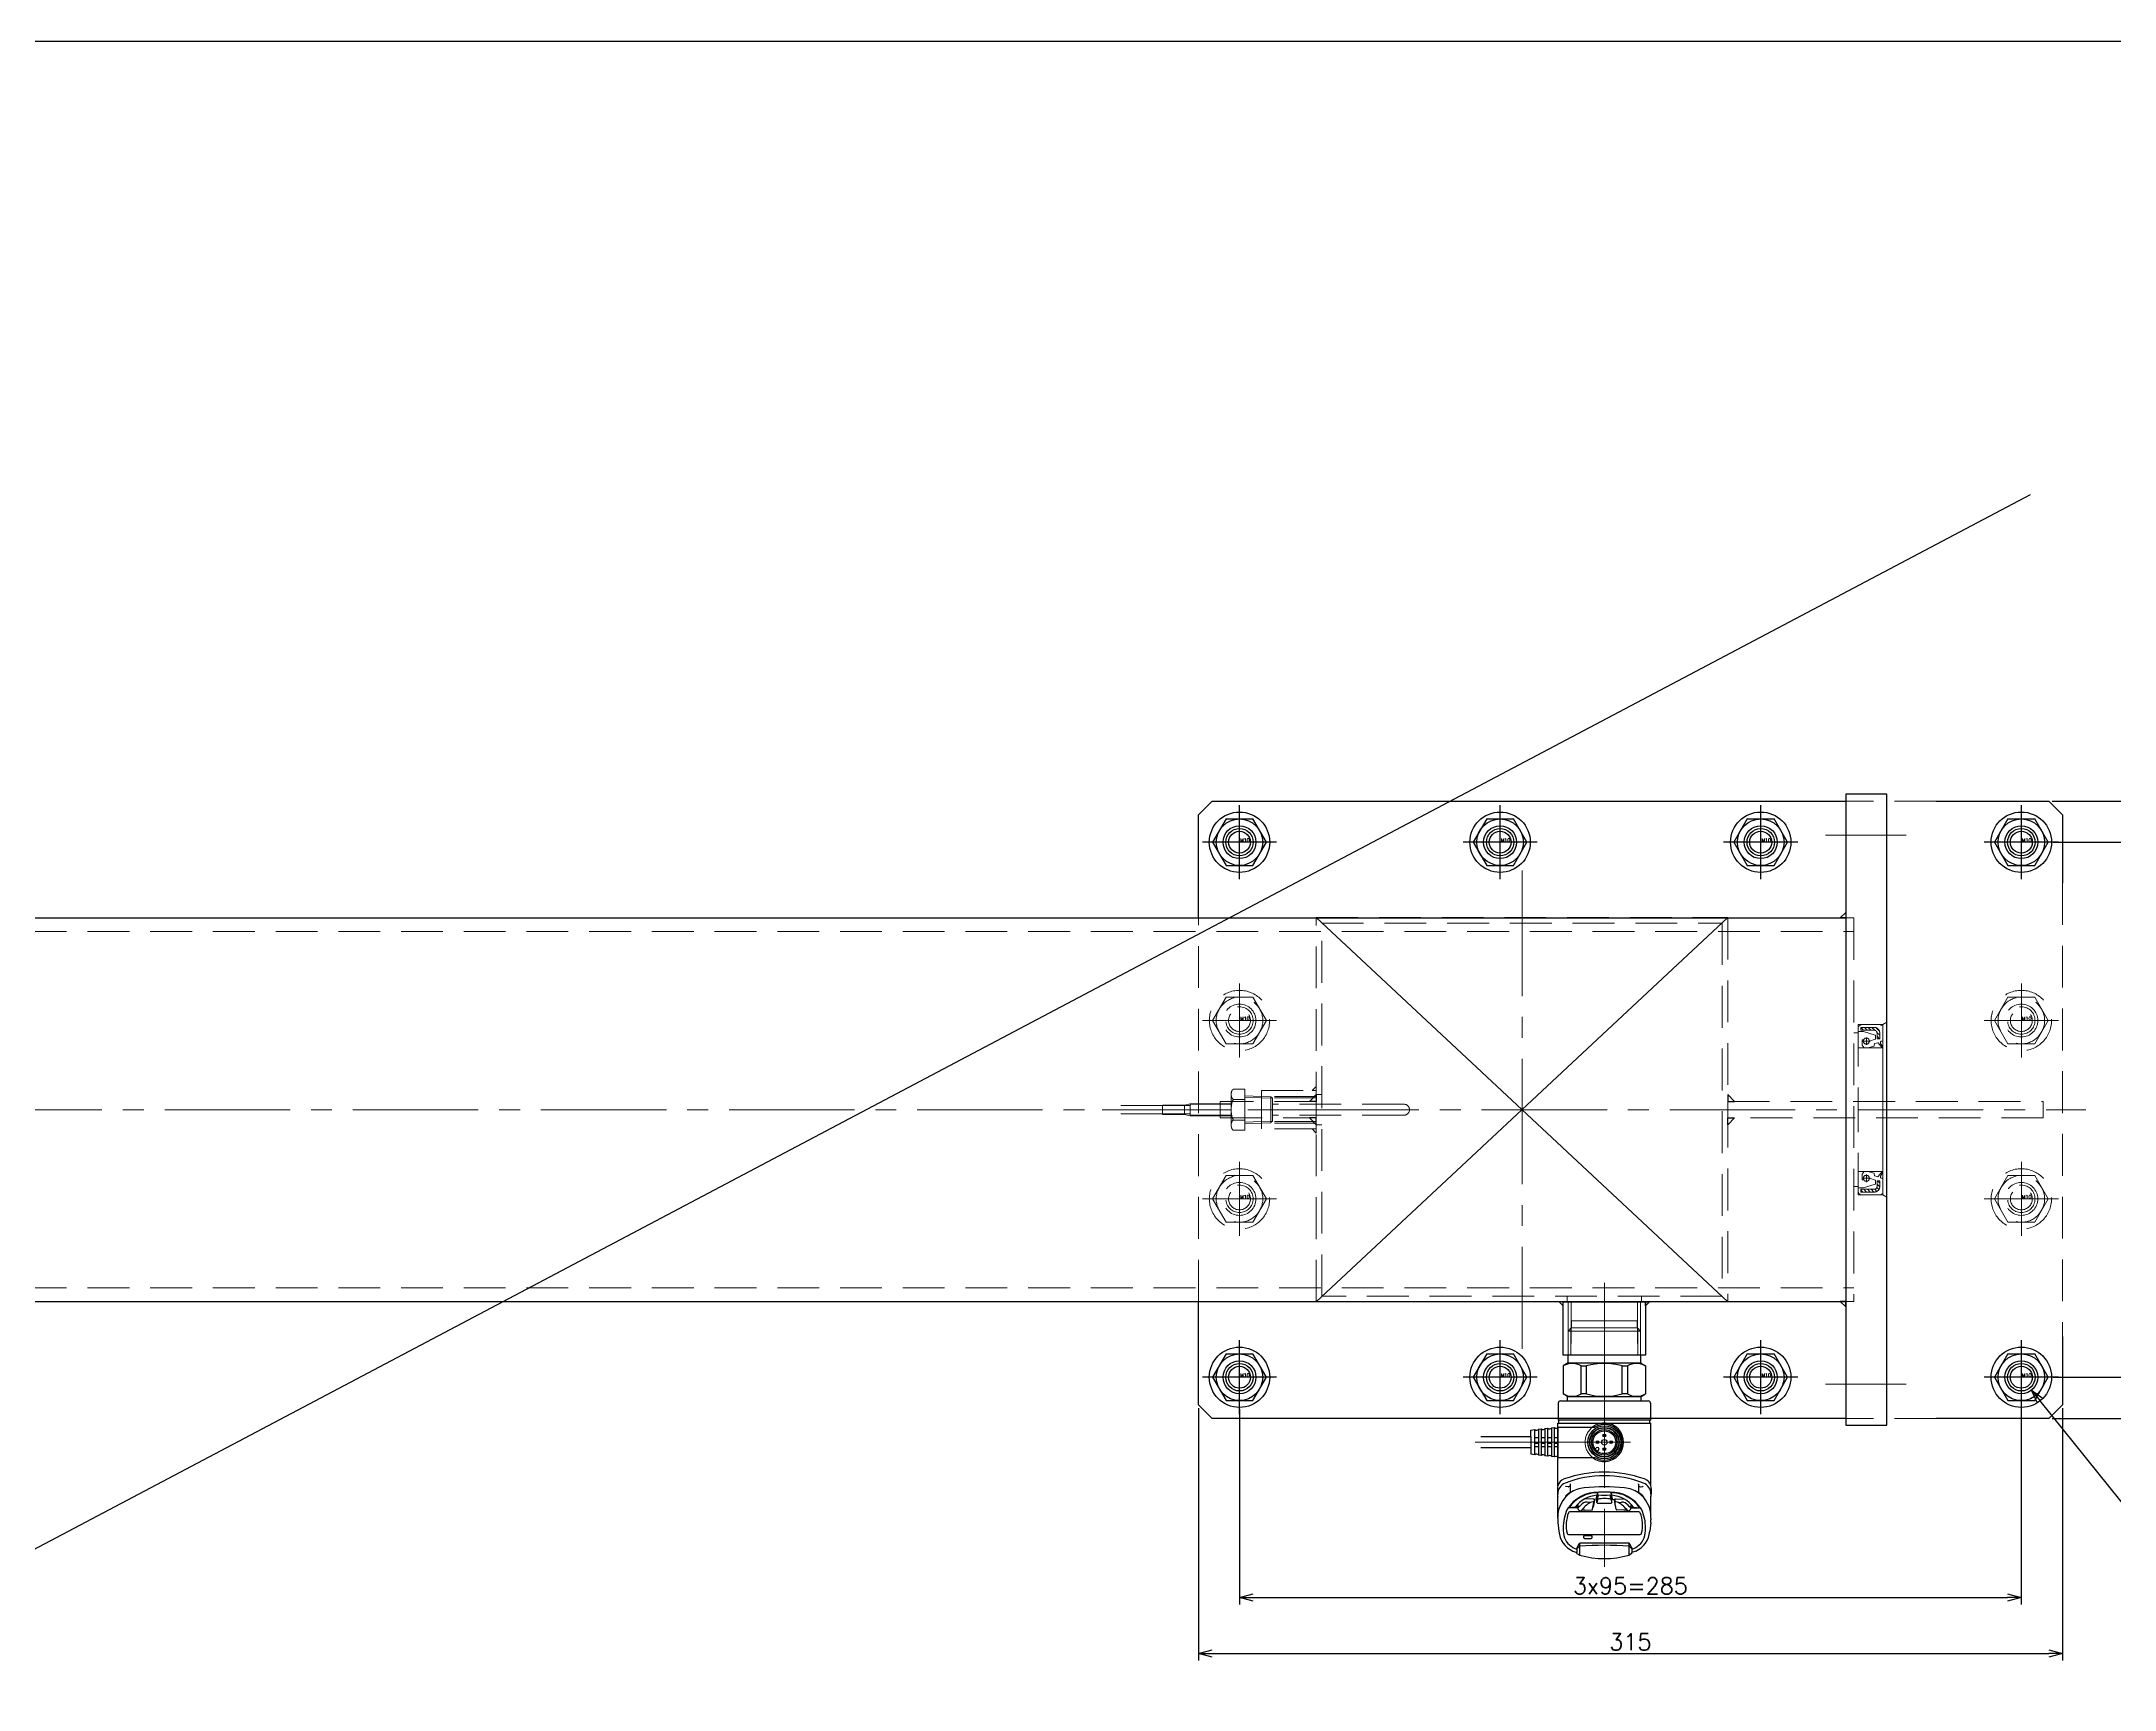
# Model space of a CAD drawing. Header units: millimetres. Extents: x 0 to 38884, y -3675 to 8056.
# Drawn here: x 12167 to 12923, y 5726 to 6327 of the extents above; entities that cross this region are included whole.
import ezdxf

# ---------------------------------------------------------------- set-up
doc = ezdxf.new("R2010")
doc.units = ezdxf.units.MM
doc.header["$LTSCALE"] = 2.4
doc.header["$PDMODE"] = 99
doc.header["$PDSIZE"] = 1
doc.linetypes.add('CENTER2', pattern=[28.575, 19.05, -3.175, 3.175, -3.175])
doc.linetypes.add('HIDDEN', pattern=[9.525, 6.35, -3.175])
for name, color, linetype, lineweight in [('04_HIDDEN', 2, 'HIDDEN', 13), ('05_CENTER', 4, 'CENTER2', 13), ('08_DIM', 3, 'Continuous', 13)]:
    doc.layers.add(name, color=color, linetype=linetype, lineweight=lineweight)
doc.layers.add('10_DRAFT', color=8, linetype='Continuous', lineweight=0, plot=False)
doc.styles.add('KSS_TXT', font='txt.shx', dxfattribs={"bigfont": 'extfont2.shx'})
doc.dimstyles.new('KSS_DIM', dxfattribs={"dimscale": 2, "dimtxt": 3, "dimasz": 2.5, "dimexe": 1.25, "dimexo": 0.625, "dimtad": 1, "dimdsep": 46, "dimtxsty": 'KSS_TXT', "dimblk": 'OPEN30', "dimcen": 0, "dimazin": 2, "dimtfac": 0.75, "dimtmove": 0, "dimatfit": 3, "dimldrblk": 'OPEN30', "dimfxl": 1.25, "dimtolj": 1, "dimarcsym": 0})
doc.dimstyles.new('KSS_DIM$3', dxfattribs={"dimscale": 2, "dimtxt": 3, "dimasz": 2.5, "dimexe": 1.25, "dimexo": 0.625, "dimtad": 1, "dimtih": 1, "dimtoh": 1, "dimdsep": 46, "dimtxsty": 'KSS_TXT', "dimblk": 'OPEN30', "dimcen": 0, "dimazin": 2, "dimtfac": 0.75, "dimtofl": 0, "dimtmove": 0, "dimatfit": 3, "dimldrblk": 'OPEN30', "dimfxl": 1.25, "dimtolj": 1, "dimarcsym": 0})
pattern_1 = [(45, (-9230.0107, -9652.0294), (-0.67351921, 0.67351921), [])]

# ---------------------------------------------------------------- blocks, each defined once
blk = doc.blocks.new('OP-75722c_1')
at = {"color": 0}
for p, q in [((-5.5, -16.8), (-5.5, -3.46)), ((5.5, -16.8), (5.5, -3.46)), ((5.5, -16.8), (-5.5, -16.8)), ((5.34, -18.18), (-5.36, -18.18)), ((-5.25, -19.18), (-5.36, -18.18)), ((5.23, -19.18), (-5.25, -19.18)), ((5.07, -20.55), (-5.11, -20.55)), ((-5, -21.55), (-5.11, -20.55)), ((4.95, -21.55), (-5, -21.55)), ((-1.65, -16.8), (-1.65, -18.18)), ((-1.65, -19.18), (-1.65, -20.55)), ((-1.65, -21.55), (-1.65, -22.92)), ((0.5, -16.8), (0.5, -18.18)), ((0.5, -19.18), (0.5, -20.55)), ((0.5, -21.55), (0.5, -22.92)), ((1.65, -16.8), (1.65, -18.18)), ((1.65, -19.18), (1.65, -20.55)), ((1.65, -21.55), (1.65, -22.92)), ((5.07, -20.55), (4.95, -21.55)), ((5.34, -18.18), (5.23, -19.18)), ((4.8, -22.92), (-4.86, -22.92)), ((-4.75, -23.92), (-4.86, -22.92)), ((4.68, -23.92), (-4.75, -23.92)), ((4.52, -25.3), (-4.61, -25.3)), ((-4.45, -26.8), (-4.61, -25.3)), ((-2, -26.8), (-4.45, -26.8)), ((-2, -26.8), (-2, -45)), ((-2, -26.8), (2, -26.8)), ((-1.65, -23.92), (-1.65, -25.3)), ((0.5, -23.92), (0.5, -25.3)), ((1.65, -23.92), (1.65, -25.3)), ((2, -26.8), (2, -45)), ((2, -26.8), (4.35, -26.8)), ((4.52, -25.3), (4.35, -26.8)), ((4.8, -22.92), (4.68, -23.92))]:
    blk.add_line(p, q, dxfattribs=at)
for centre, radius, start, end in [((0, 0), 7, 321.7868, 218.2132), ((0, 0), 6.5, 327.79579, 212.20421), ((-6.15, -17.56), 1, 322.26274, 49.72547), ((-5.9, -19.94), 1, 322.26274, 49.72547), ((-5.65, -22.31), 1, 322.26274, 49.72547), ((5.59, -22.32), 1, 129.64881, 217.23081), ((5.86, -19.94), 1, 129.64881, 217.23081), ((6.14, -17.57), 1, 129.64881, 217.23081), ((-5.4, -24.69), 1, 322.26274, 49.72547), ((5.32, -24.69), 1, 129.64881, 217.23081)]:
    blk.add_arc(centre, radius, start, end, dxfattribs=at)
at = {"layer": '04_HIDDEN', "color": 0}
blk.add_arc((0, 0), 7, 218.2132, 321.7868, dxfattribs=at)
at = {"layer": '05_CENTER', "color": 0}
for p, q in [((0, -47.12), (0, 9.59)), ((9.36, 0), (-9.36, 0))]:
    blk.add_line(p, q, dxfattribs=at)
blk = doc.blocks.new('GP-M＊＊Ta_1')
at = {"color": 0}
for p, q in [((-11.44, 71.35), (-10, 71.89)), ((-10, 72.28), (-9, 72.79)), ((-10, 72.28), (-10, 71.89)), ((-10, 70.16), (-10, 71.89)), ((-9, 72.79), (-9, 68.45)), ((-9, 71.11), (-9, 71.11)), ((-9, 68.45), (0, 68.45)), ((0, 68.45), (9, 68.45)), ((9, 72.79), (9, 68.45)), ((10, 72.28), (9, 72.79)), ((10, 72.28), (10, 71.89)), ((10, 70.16), (10, 71.89)), ((11.44, 71.35), (10, 71.89)), ((-16.9, 60.92), (-16.55, 64.1)), ((13.11, 65.27), (-13.11, 65.27)), ((4.5, 66.5), (4.5, 65.85)), ((7.2, 66.72), (4.8, 66.72)), ((7.2, 65.63), (4.8, 65.63)), ((7.2, 65.63), (4.8, 65.63)), ((7.5, 66.5), (7.5, 65.85)), ((16.9, 60.92), (16.55, 64.1)), ((-17, 59.36), (-17, 51.41)), ((-10.67, 55.62), (-12.87, 55.62)), ((-10.67, 55.41), (-12.87, 55.62)), ((-12.61, 57.07), (12.61, 57.07)), ((-10, 55.62), (-10.67, 55.62)), ((-10, 55.48), (-10.67, 55.41)), ((-9.65, 55.62), (-10, 55.62)), ((-9.65, 55.51), (-10, 55.48)), ((-9.87, 54.8), (-9.81, 54.45)), ((-9.65, 54.23), (-9.65, 55.89)), ((-7.12, 56.43), (-4.52, 56.34)), ((-5.15, 53.64), (-6.22, 53.5)), ((-4.29, 56.14), (-3.78, 53.63)), ((-3.58, 52.83), (-4.09, 55.33)), ((-3.77, 52.52), (-3.77, 53.6)), ((-3.68, 52.59), (-3.77, 53.03)), ((-2.42, 52.44), (-2.73, 53.67)), ((-2.73, 53.67), (-2.73, 51.24)), ((2.53, 53.87), (-2.53, 53.87)), ((2.42, 52.44), (2.73, 53.67)), ((2.73, 53.67), (2.73, 51.24)), ((3.58, 52.83), (4.09, 55.33)), ((3.68, 52.59), (3.77, 53.03)), ((3.77, 52.52), (3.77, 53.6)), ((4.29, 56.14), (3.78, 53.63)), ((7.12, 56.43), (4.52, 56.34)), ((5.15, 53.64), (6.22, 53.5)), ((9.65, 54.23), (9.65, 55.89)), ((9.65, 55.62), (10, 55.62)), ((9.65, 55.51), (10, 55.48)), ((9.87, 54.8), (9.81, 54.45)), ((10, 55.62), (10.67, 55.62)), ((10, 55.48), (10.67, 55.41)), ((10.67, 55.41), (12.87, 55.62)), ((10.67, 55.62), (12.87, 55.62)), ((17, 59.36), (17, 51.41)), ((-17.1, 48.54), (-17.1, 50.48)), ((-17, 50.59), (-17, 51.41)), ((-17, 47.62), (-17, 24.75)), ((-13.18, 47.95), (-14.04, 47.77)), ((-12.62, 47.75), (-13.06, 47.94)), ((-12.5, 47), (-12.5, 49.97)), ((-4.07, 52.44), (-7, 52.26)), ((-2.86, 52.44), (-3.66, 52.61)), ((-2.91, 52.17), (-2.73, 51.24)), ((-2.73, 51.24), (-2.68, 51.01)), ((-2.68, 51.01), (-2.43, 50.21)), ((-2.42, 52.44), (-2.2, 51.08)), ((2.42, 52.44), (2.2, 51.08)), ((2.68, 51.01), (2.43, 50.21)), ((2.73, 51.24), (2.68, 51.01)), ((2.91, 52.17), (2.73, 51.24)), ((2.86, 52.44), (3.66, 52.61)), ((4.07, 52.44), (7, 52.26)), ((12.5, 47), (12.5, 49.97)), ((12.62, 47.75), (13.06, 47.94)), ((13.18, 47.95), (14.05, 47.77)), ((17, 51.41), (17, 50.59)), ((17, 47.62), (17, 24.75)), ((17.1, 48.54), (17.1, 50.48)), ((2.48, 35.03), (2.09, 34.63)), ((2.93, 33.79), (3.33, 34.18)), ((-16.55, 24.7), (-16.95, 24.7)), ((-16.8, 17.4), (-16.8, 23.65)), ((-16.75, 23.7), (-16.55, 23.7)), ((16.55, 24.7), (-16.55, 24.7)), ((-16.55, 24.7), (-16.55, 23.7)), ((-16.55, 23.7), (16.55, 23.7)), ((16.95, 24.7), (16.55, 24.7)), ((16.55, 24.7), (16.55, 23.7)), ((16.55, 23.7), (16.75, 23.7)), ((16.8, 17.4), (16.8, 23.65)), ((-13.4, 16.6), (-16, 16.6)), ((13.4, 16.6), (-13.4, 16.6)), ((-13.4, 16.6), (-13.4, 15)), ((16, 16.6), (13.4, 16.6)), ((13.4, 16.6), (13.4, 15)), ((-13.4, 15), (-15, 14.08)), ((-15, 3.83), (-15, 14.08)), ((13.4, 15), (-13.4, 15)), ((-8.42, 3.83), (-8.42, 14.08)), ((-8.42, 14.08), (-6.54, 14.08)), ((-6.54, 14.08), (-6.54, 3.83)), ((6.54, 14.08), (6.54, 3.83)), ((6.54, 14.08), (8.42, 14.08)), ((8.42, 14.08), (8.42, 3.83)), ((13.4, 15), (15, 14.08)), ((15, 3.83), (15, 14.08)), ((-13.22, 2.8), (-15, 3.83)), ((13.22, 2.8), (-13.22, 2.8)), ((-13.22, 0), (-13.22, 2.8)), ((-13.22, 0), (13.22, 0)), ((-6.54, 3.83), (-8.42, 3.83)), ((8.42, 3.83), (6.54, 3.83)), ((13.22, 2.8), (15, 3.83)), ((13.22, 2.8), (13.22, 0))]:
    blk.add_line(p, q, dxfattribs=at)
for centre, radius in [((0, 31.7), 6), ((0, 31.7), 5.4), ((0, 31.7), 5.25), ((0, 31.7), 4.65), ((0, 31.7), 4.15), ((-2.5, 31.7), 0.5), ((-2.5, 31.7), 0.203), ((0, 31.7), 1), ((0, 34.2), 0.5), ((0, 34.2), 0.203), ((2.5, 31.7), 0.5), ((2.5, 31.7), 0.203), ((0, 29.2), 0.5), ((0, 29.2), 0.203)]:
    blk.add_circle(centre, radius, dxfattribs=at)
for centre, radius, start, end in [((-8.09, 63.56), 8.48, 113.27384, 176.35457), ((-8.35, 64.19), 6.62, 104.40955, 158.85565), ((-6.45, 73.18), 4.39, 216.03051, 234.48358), ((-4.5, 72.23), 5.88, 200.64403, 220.03508), ((0, 42.32), 31.78, 73.54641, 106.45359), ((0, 185.21), 115.95, 265.54789, 274.45132), ((6.45, 73.18), 4.39, 305.51642, 323.96949), ((4.5, 72.23), 5.88, 319.96492, 339.35597), ((8.35, 64.19), 6.62, 21.14435, 75.59045), ((8.09, 63.56), 8.48, 3.64543, 66.72616), ((-7.18, 59.5), 9.83, 171.68637, 180.82011), ((-4.97, 63.49), 10.05, 162.08005, 182.83685), ((-0.03, 62.61), 14.97, 178.5354, 205.81139), ((-0.71, 62.01), 13.2, 167.41217, 200.43885), ((-13.11, 64.77), 0.5, 90, 167.41217), ((4.68, 66.5), 0.179, 126.0666, 180), ((4.68, 65.85), 0.179, 180, 233.9334), ((4.8, 66.34), 0.384, 90, 126.0666), ((4.8, 66.01), 0.384, 233.9334, 270), ((7.2, 66.34), 0.384, 53.9334, 90), ((7.2, 66.01), 0.384, 270, 306.0666), ((7.32, 66.5), 0.179, 0, 53.9334), ((7.32, 65.85), 0.179, 306.0666, 0), ((0.71, 62.01), 13.2, 339.56115, 12.58783), ((13.11, 64.77), 0.5, 12.58783, 90), ((0.03, 62.61), 14.97, 334.18861, 1.4646), ((4.97, 63.49), 10.05, 357.16315, 17.91995), ((7.18, 59.5), 9.83, 359.17989, 8.31363), ((-5.99, 59.02), 11, 180.42913, 234.21552), ((-2.39, 63.04), 13.11, 212.01798, 271.39962), ((-12.61, 57.57), 0.5, 200.43885, 270), ((-2.47, 62.61), 12.53, 213.90404, 270.47334), ((-1.84, 62), 11.02, 216.72492, 265.61967), ((-9.29, 54.86), 0.587, 127.97471, 186.57387), ((-9.32, 54.27), 0.577, 124.76881, 151.1454), ((-9.42, 54.5), 0.394, 187.4718, 199.51617), ((-9.15, 55.87), 0.504, 143.02743, 221.86319), ((-8.53, 55.41), 1.27, 88.69607, 143.45983), ((-2.45, 61.53), 9.28, 220.29746, 236.27862), ((2.16, 65.06), 13.56, 218.15768, 237.34958), ((-6.93, 61.3), 4.88, 251.20079, 267.78194), ((-6.49, 55.48), 2, 236.27862, 277.84176), ((-3.41, 59.88), 6.47, 254.35794, 263.5525), ((-4.53, 56.09), 0.25, 11.46637, 88.00831), ((-4.38, 55.26), 0.292, 13.98093, 37.01951), ((-4.06, 54.11), 0.671, 263.66231, 282.82016), ((-3.95, 53.64), 0.188, 282.16247, 335.20634), ((-3.89, 53.6), 0.12, 339.93516, 12.48534), ((-2.53, 53.67), 0.2, 90.00112, 180), ((2.39, 63.04), 13.11, 268.60038, 327.98202), ((2.47, 62.61), 12.53, 269.52666, 326.09596), ((2.53, 53.67), 0.2, 0, 89.99888), ((1.84, 62), 11.02, 274.38033, 323.27508), ((3.89, 53.6), 0.12, 167.51466, 200.06484), ((3.95, 53.64), 0.188, 204.79366, 257.83753), ((4.06, 54.11), 0.671, 257.17984, 276.33769), ((4.38, 55.26), 0.292, 142.98049, 166.01907), ((3.41, 59.88), 6.47, 276.4475, 285.64206), ((4.53, 56.09), 0.25, 91.99169, 168.53363), ((-2.16, 65.06), 13.56, 302.65042, 321.84232), ((6.49, 55.48), 2, 262.15824, 303.72138), ((6.93, 61.3), 4.88, 272.21806, 288.79921), ((2.45, 61.53), 9.28, 303.72138, 319.70254), ((8.53, 55.41), 1.27, 36.54017, 91.30393), ((9.15, 55.87), 0.504, 318.13681, 36.97257), ((9.29, 54.86), 0.587, 353.42613, 52.02529), ((9.32, 54.27), 0.577, 28.8546, 55.23119), ((9.42, 54.5), 0.394, 340.48383, 352.5282), ((5.99, 59.02), 11, 305.78448, 359.57087), ((12.61, 57.57), 0.5, 270, 339.56115), ((-12.75, 50.48), 4.35, 167.68925, 180), ((-12.75, 48.54), 4.35, 180, 192.31075), ((-12.73, 50.59), 4.27, 180, 248.52622), ((-13.36, 48.63), 3.78, 195.57133, 250.33379), ((0, 82.94), 39.04, 248.52622, 291.47378), ((-13.49, 51.73), 0.72, 197.48586, 224.49855), ((-13.98, 47.53), 0.246, 104.89924, 144.26185), ((-5.9, 59.4), 11.51, 225.22446, 235.01727), ((-13.14, 47.75), 0.2, 66.52325, 101.91432), ((-12.7, 47.56), 0.2, 0, 66.52325), ((-12.36, 49.94), 0.14, 126.75994, 168.45598), ((-12.06, 47.03), 0.442, 184.19981, 208.80915), ((-5.99, 60.32), 12.08, 237.82239, 263.42132), ((0, 113.1), 65.2, 263.5049, 276.4951), ((-4.08, 53.02), 0.589, 270.48294, 319.02547), ((-3.78, 52.78), 0.209, 315.43238, 12.1745), ((-2.63, 52.26), 0.292, 108.4253, 197.82144), ((-2.53, 51.4), 0.469, 114.52076, 129.61373), ((-2.05, 50.33), 0.4, 197.19949, 267.07648), ((-0.01, 66.27), 14.04, 260.10674, 279.99923), ((-2.01, 51.11), 0.2, 189.19693, 271.53215), ((0, 90.45), 40.57, 267.07242, 272.92758), ((0, -23.9), 74.84, 88.46785, 91.53215), ((2.01, 51.11), 0.2, 268.46785, 350.80307), ((2.05, 50.33), 0.4, 272.92352, 342.80051), ((2.63, 52.26), 0.292, 342.17856, 71.5747), ((2.53, 51.4), 0.469, 50.38627, 65.47924), ((3.78, 52.78), 0.209, 167.8255, 224.56762), ((4.08, 53.02), 0.589, 220.97453, 269.51706), ((5.99, 60.32), 12.08, 276.57868, 302.17761), ((12.36, 49.94), 0.14, 11.54402, 53.24006), ((12.06, 47.03), 0.442, 331.19085, 355.80019), ((5.9, 59.4), 11.51, 304.98273, 314.77554), ((12.7, 47.56), 0.2, 113.47675, 180), ((13.14, 47.75), 0.2, 78.08568, 113.47675), ((13.49, 51.73), 0.72, 315.50145, 342.51414), ((13.98, 47.53), 0.246, 35.73815, 75.10076), ((12.73, 50.59), 4.27, 291.47378, 0), ((13.36, 48.63), 3.78, 289.66621, 344.42867), ((12.75, 50.48), 4.35, 0, 12.31075), ((12.75, 48.54), 4.35, 347.68925, 0), ((0, 87.17), 44.57, 250.83864, 289.16136), ((2.51, 34.21), 0.6, 135, 315), ((-16.95, 24.75), 0.05, 180, 270), ((-16.75, 23.65), 0.05, 90, 180), ((16.75, 23.65), 0.05, 0, 90), ((16.95, 24.75), 0.05, 270, 0), ((-16, 17.4), 0.8, 180, 270), ((16, 17.4), 0.8, 270, 0), ((-11.71, 8.26), 6.68, 60.49588, 119.50412), ((0, -10.17), 25.11, 74.90981, 105.09019), ((11.71, 8.26), 6.68, 60.49588, 119.50412), ((-11.71, 9.64), 6.68, 240.49588, 299.50412), ((0, 28.08), 25.11, 254.90981, 285.09019), ((11.71, 9.64), 6.68, 240.49588, 299.50412)]:
    blk.add_arc(centre, radius, start, end, dxfattribs=at)
at = {"layer": '05_CENTER', "color": 0}
for p, q in [((0, -12.6), (0, 77.09)), ((8.5, 31.7), (-8.5, 31.7))]:
    blk.add_line(p, q, dxfattribs=at)
at = {"layer": '10_DRAFT'}
for p, q in [((12.2, -9.86), (12.2, 0)), ((-13.22, 0), (-13.22, -8.84)), ((-12.2, 0), (-12.2, -9.86)), ((13.22, 0), (13.22, -8.84)), ((-12.06, -10), (-13.22, -8.84)), ((13.22, -8.84), (-13.22, -8.84)), ((-12.06, -10), (-12, -10)), ((-12, -10), (12, -10)), ((-12, -10), (-12, -12.6)), ((12, -12.6), (-12, -12.6)), ((12, -10), (12, -12.6)), ((12, -10), (12.06, -10)), ((12.06, -10), (13.22, -8.84))]:
    blk.add_line(p, q, dxfattribs=at)
blk = doc.blocks.new('HTK1611a_1')
at = {"color": 0}
for p, q in [((6.03, 5.06), (0, 4.85)), ((0, 4.3), (6.03, 4.51)), ((6.03, 7.51), (6.03, -7.51)), ((6.03, 7.51), (10.03, 7.51)), ((10.03, 3.75), (6.03, 3.75)), ((10.07, 7.5), (10.03, 7.51)), ((10.03, 3.75), (10.07, 3.75)), ((10.07, 3.75), (10.03, 3.75)), ((10.12, 7.5), (10.07, 7.5)), ((10.07, 3.75), (10.12, 3.76)), ((10.12, 3.74), (10.07, 3.75)), ((10.16, 7.49), (10.12, 7.5)), ((10.12, 3.76), (10.16, 3.77)), ((10.16, 3.72), (10.12, 3.74)), ((10.2, 7.48), (10.16, 7.49)), ((10.16, 3.77), (10.2, 3.78)), ((10.2, 3.7), (10.16, 3.72)), ((10.25, 7.46), (10.2, 7.48)), ((10.2, 3.78), (10.25, 3.8)), ((10.25, 3.66), (10.2, 3.7)), ((10.29, 7.44), (10.25, 7.46)), ((10.25, 3.8), (10.29, 3.82)), ((10.29, 3.62), (10.25, 3.66)), ((10.33, 7.42), (10.29, 7.44)), ((10.29, 3.82), (10.33, 3.84)), ((10.33, 3.58), (10.29, 3.62)), ((10.37, 7.39), (10.33, 7.42)), ((10.33, 3.84), (10.37, 3.87)), ((10.37, 3.53), (10.33, 3.58)), ((10.41, 7.36), (10.37, 7.39)), ((10.37, 3.87), (10.41, 3.9)), ((10.41, 3.47), (10.37, 3.53)), ((10.45, 7.33), (10.41, 7.36)), ((10.41, 3.9), (10.45, 3.93)), ((10.45, 3.4), (10.41, 3.47)), ((10.49, 7.29), (10.45, 7.33)), ((10.45, 3.93), (10.49, 3.96)), ((10.49, 3.33), (10.45, 3.4)), ((10.53, 7.25), (10.49, 7.29)), ((10.49, 3.96), (10.53, 4)), ((10.53, 3.25), (10.49, 3.33)), ((10.57, 7.21), (10.53, 7.25)), ((10.53, 4), (10.57, 4.05)), ((10.57, 3.17), (10.53, 3.25)), ((10.6, 7.17), (10.57, 7.21)), ((10.57, 4.05), (10.6, 4.09)), ((10.6, 3.07), (10.57, 3.17)), ((10.64, 7.12), (10.6, 7.17)), ((10.6, 4.09), (10.64, 4.14)), ((10.64, 2.98), (10.6, 3.07)), ((10.67, 7.07), (10.64, 7.12)), ((10.64, 4.14), (10.67, 4.19)), ((10.67, 2.87), (10.64, 2.98)), ((10.71, 7.01), (10.67, 7.07)), ((10.67, 4.19), (10.71, 4.25)), ((10.71, 2.77), (10.67, 2.87)), ((10.74, 6.96), (10.71, 7.01)), ((10.71, 4.25), (10.74, 4.3)), ((10.74, 2.65), (10.71, 2.77)), ((10.77, 6.9), (10.74, 6.96)), ((10.74, 4.3), (10.77, 4.36)), ((10.77, 2.54), (10.74, 2.65)), ((10.8, 6.84), (10.77, 6.9)), ((10.77, 4.36), (10.8, 4.42)), ((10.8, 2.41), (10.77, 2.54)), ((10.82, 6.77), (10.8, 6.84)), ((10.8, 4.42), (10.82, 4.49)), ((10.82, 2.28), (10.8, 2.41)), ((10.85, 6.71), (10.82, 6.77)), ((10.82, 4.49), (10.85, 4.55)), ((10.85, 2.15), (10.82, 2.28)), ((10.87, 6.64), (10.85, 6.71)), ((10.85, 4.55), (10.87, 4.62)), ((10.87, 2.02), (10.85, 2.15)), ((10.9, 6.57), (10.87, 6.64)), ((10.87, 4.62), (10.9, 4.69)), ((10.9, 1.88), (10.87, 2.02)), ((10.92, 6.5), (10.9, 6.57)), ((10.9, 4.69), (10.92, 4.76)), ((10.92, 1.73), (10.9, 1.88)), ((10.94, 6.42), (10.92, 6.5)), ((10.92, 4.76), (10.94, 4.84)), ((10.94, 1.59), (10.92, 1.73)), ((10.95, 6.35), (10.94, 6.42)), ((10.94, 4.84), (10.95, 4.91)), ((10.95, 1.44), (10.94, 1.59)), ((10.97, 6.27), (10.95, 6.35)), ((10.95, 4.91), (10.97, 4.99)), ((10.97, 1.28), (10.95, 1.44)), ((10.98, 6.19), (10.97, 6.27)), ((10.97, 4.99), (10.98, 5.06)), ((10.98, 1.13), (10.97, 1.28)), ((11, 6.11), (10.98, 6.19)), ((10.98, 5.06), (11, 5.14)), ((11, 0.97), (10.98, 1.13)), ((11.01, 6.04), (11, 6.11)), ((11, 5.14), (11.01, 5.22)), ((11.01, 0.81), (11, 0.97)), ((11.01, 5.95), (11.01, 6.04)), ((11.02, 5.87), (11.01, 5.95)), ((11.01, 5.3), (11.02, 5.38)), ((11.01, 5.22), (11.01, 5.3)), ((11.01, 0.65), (11.01, 0.81)), ((11.02, 0.49), (11.01, 0.65)), ((11.03, 5.79), (11.02, 5.87)), ((11.02, 5.38), (11.03, 5.47)), ((11.03, 0.33), (11.02, 0.49)), ((11.03, 5.71), (11.03, 5.79)), ((11.03, 5.63), (11.03, 5.71)), ((11.03, 5.71), (11.03, -5.63)), ((11.03, 5.55), (11.03, 5.63)), ((11.03, 5.47), (11.03, 5.55)), ((11.03, 2.2), (26.03, 2.2)), ((11.03, 0.16), (11.03, 0.33)), ((11.03, 0), (11.03, 0.16)), ((11.03, -0.16), (11.03, 0)), ((26.03, 2.2), (28.03, 1.7)), ((28.03, 1.7), (36.03, 1.7)), ((28.03, 1.7), (28.03, -1.7)), ((36.03, 1.7), (36.03, -1.7)), ((36.03, 1.5), (56.03, 1.5)), ((0, -4.3), (6.03, -4.51)), ((0, -4.85), (6.03, -5.06)), ((10.03, -3.75), (6.03, -3.75)), ((6.03, -7.51), (10.03, -7.51)), ((10.07, -3.75), (10.03, -3.75)), ((10.03, -3.75), (10.07, -3.75)), ((10.03, -7.51), (10.07, -7.5)), ((10.07, -3.75), (10.12, -3.74)), ((10.12, -3.76), (10.07, -3.75)), ((10.07, -7.5), (10.12, -7.5)), ((10.12, -3.74), (10.16, -3.72)), ((10.16, -3.77), (10.12, -3.76)), ((10.12, -7.5), (10.16, -7.49)), ((10.16, -3.72), (10.2, -3.7)), ((10.2, -3.78), (10.16, -3.77)), ((10.16, -7.49), (10.2, -7.48)), ((10.2, -3.7), (10.25, -3.66)), ((10.25, -3.8), (10.2, -3.78)), ((10.2, -7.48), (10.25, -7.46)), ((10.25, -3.66), (10.29, -3.62)), ((10.29, -3.82), (10.25, -3.8)), ((10.25, -7.46), (10.29, -7.44)), ((10.29, -3.62), (10.33, -3.58)), ((10.33, -3.84), (10.29, -3.82)), ((10.29, -7.44), (10.33, -7.42)), ((10.33, -3.58), (10.37, -3.53)), ((10.37, -3.87), (10.33, -3.84)), ((10.33, -7.42), (10.37, -7.39)), ((10.37, -3.53), (10.41, -3.47)), ((10.41, -3.9), (10.37, -3.87)), ((10.37, -7.39), (10.41, -7.36)), ((10.41, -3.47), (10.45, -3.4)), ((10.45, -3.93), (10.41, -3.9)), ((10.41, -7.36), (10.45, -7.33)), ((10.45, -3.4), (10.49, -3.33)), ((10.49, -3.96), (10.45, -3.93)), ((10.45, -7.33), (10.49, -7.29)), ((10.49, -3.33), (10.53, -3.25)), ((10.53, -4), (10.49, -3.96)), ((10.49, -7.29), (10.53, -7.25)), ((10.53, -3.25), (10.57, -3.17)), ((10.57, -4.05), (10.53, -4)), ((10.53, -7.25), (10.57, -7.21)), ((10.57, -3.17), (10.6, -3.07)), ((10.6, -4.09), (10.57, -4.05)), ((10.57, -7.21), (10.6, -7.17)), ((10.6, -3.07), (10.64, -2.98)), ((10.64, -4.14), (10.6, -4.09)), ((10.6, -7.17), (10.64, -7.12)), ((10.64, -2.98), (10.67, -2.87)), ((10.67, -4.19), (10.64, -4.14)), ((10.64, -7.12), (10.67, -7.07)), ((10.67, -2.87), (10.71, -2.77)), ((10.71, -4.25), (10.67, -4.19)), ((10.67, -7.07), (10.71, -7.01)), ((10.71, -2.77), (10.74, -2.65)), ((10.74, -4.3), (10.71, -4.25)), ((10.71, -7.01), (10.74, -6.96)), ((10.74, -2.65), (10.77, -2.54)), ((10.77, -4.36), (10.74, -4.3)), ((10.74, -6.96), (10.77, -6.9)), ((10.77, -2.54), (10.8, -2.41)), ((10.8, -4.42), (10.77, -4.36)), ((10.77, -6.9), (10.8, -6.84)), ((10.8, -2.41), (10.82, -2.28)), ((10.82, -4.49), (10.8, -4.42)), ((10.8, -6.84), (10.82, -6.77)), ((10.82, -2.28), (10.85, -2.15)), ((10.85, -4.55), (10.82, -4.49)), ((10.82, -6.77), (10.85, -6.71)), ((10.85, -2.15), (10.87, -2.02)), ((10.87, -4.62), (10.85, -4.55)), ((10.85, -6.71), (10.87, -6.64)), ((10.87, -2.02), (10.9, -1.88)), ((10.9, -4.69), (10.87, -4.62)), ((10.87, -6.64), (10.9, -6.57)), ((10.9, -1.88), (10.92, -1.73)), ((10.92, -4.76), (10.9, -4.69)), ((10.9, -6.57), (10.92, -6.5)), ((10.92, -1.73), (10.94, -1.59)), ((10.94, -4.84), (10.92, -4.76)), ((10.92, -6.5), (10.94, -6.42)), ((10.94, -1.59), (10.95, -1.44)), ((10.95, -4.91), (10.94, -4.84)), ((10.94, -6.42), (10.95, -6.35)), ((10.95, -1.44), (10.97, -1.28)), ((10.97, -4.99), (10.95, -4.91)), ((10.95, -6.35), (10.97, -6.27)), ((10.97, -1.28), (10.98, -1.13)), ((10.98, -5.06), (10.97, -4.99)), ((10.97, -6.27), (10.98, -6.19)), ((10.98, -1.13), (11, -0.97)), ((11, -5.14), (10.98, -5.06)), ((10.98, -6.19), (11, -6.11)), ((11, -0.97), (11.01, -0.81)), ((11.01, -5.22), (11, -5.14)), ((11, -6.11), (11.01, -6.04)), ((11.01, -0.65), (11.02, -0.49)), ((11.01, -0.81), (11.01, -0.65)), ((11.01, -5.3), (11.01, -5.22)), ((11.02, -5.38), (11.01, -5.3)), ((11.01, -5.95), (11.02, -5.87)), ((11.01, -6.04), (11.01, -5.95)), ((11.02, -0.49), (11.03, -0.33)), ((11.03, -5.47), (11.02, -5.38)), ((11.02, -5.87), (11.03, -5.79)), ((11.03, -0.33), (11.03, -0.16)), ((26.03, -2.2), (11.03, -2.2)), ((11.03, -5.55), (11.03, -5.47)), ((11.03, -5.63), (11.03, -5.55)), ((11.03, -5.71), (11.03, -5.63)), ((11.03, -5.79), (11.03, -5.71)), ((28.03, -1.7), (26.03, -2.2)), ((36.03, -1.7), (28.03, -1.7)), ((36.03, -1.5), (56.03, -1.5))]:
    blk.add_line(p, q, dxfattribs=at)
at = {"layer": '04_HIDDEN', "color": 0}
for p, q in [((-51.97, 2), (-3.97, 2)), ((-3.47, 4.73), (-3.97, 4.18)), ((-3.97, 4.16), (0, 4.3)), ((-3.97, 4.16), (-3.97, -4.16)), ((0, 4.85), (-3.47, 4.73)), ((-3.47, 4.73), (-3.47, -4.73)), ((11.03, 2), (26.03, 2)), ((26.03, 2), (26.03, -2)), ((26.03, 1.5), (36.03, 1.5)), ((-51.97, -2), (-3.97, -2)), ((-3.97, -4.16), (-3.47, -4.71)), ((-3.97, -4.16), (0, -4.3)), ((-3.47, -4.73), (0, -4.85)), ((11.03, -2), (26.03, -2)), ((26.03, -1.5), (36.03, -1.5))]:
    blk.add_line(p, q, dxfattribs=at)
blk.add_arc((-51.97, 0), 2, 90, 270, dxfattribs=at)
at = {"layer": '05_CENTER', "color": 0}
blk.add_line((-55.97, 0), (58.03, 0), dxfattribs=at)
at = {"layer": '10_DRAFT'}
blk.add_line((0, 4.85), (0, -4.85), dxfattribs=at)
blk = doc.blocks.new('AE2561A0a_1')
h = blk.add_hatch()
h.set_pattern_fill('ANSI31', color=0, scale=0.3)
h.set_pattern_definition(pattern_1)
edge = h.paths.add_edge_path()
edge.add_line((1.11, 28), (1.11, 25.89))
edge.add_line((1.11, 25.89), (2.11, 25.89))
edge.add_line((2.11, 25.89), (2.11, 28))
edge.add_arc((3.11, 28), 1, 90, 180, ccw=False)
edge.add_line((3.11, 29), (8.05, 29))
edge.add_line((8.05, 29), (8.05, 30))
edge.add_line((8.05, 30), (3.11, 30))
edge.add_arc((3.11, 28), 2, 90, 180)
h = blk.add_hatch()
h.set_pattern_fill('ANSI31', color=0, scale=0.3)
h.set_pattern_definition(pattern_1)
edge = h.paths.add_edge_path()
edge.add_line((1.11, -28), (1.11, -25.89))
edge.add_line((1.11, -25.89), (2.11, -25.89))
edge.add_line((2.11, -25.89), (2.11, -28))
edge.add_arc((3.11, -28), 1, 180, 270)
edge.add_line((3.11, -29), (8.05, -29))
edge.add_line((8.05, -29), (8.05, -30))
edge.add_line((8.05, -30), (3.11, -30))
edge.add_arc((3.11, -28), 2, 180, 270, ccw=False)
at = {"color": 0}
for p, q in [((0, 30.44), (0, 25.1)), ((0.98, 30.99), (0.06, 30.53)), ((7.97, 31), (1.02, 31)), ((8.72, 30.5), (8.03, 30.98)), ((8.76, 30.5), (8.72, 30.5)), ((8.86, 30.21), (8.86, 30.4)), ((0.8, 24.17), (0, 22.78)), ((0, 22.78), (0.29, 22.5)), ((0.1, 25), (0.55, 25)), ((0.29, 22.5), (1.65, 24.38)), ((0.8, 24.75), (0.8, 24.17)), ((1.77, 24.42), (2.96, 24.13)), ((2.67, 25.74), (2.67, 27.1)), ((2.74, 27.19), (6.98, 28.49)), ((4.9, 25), (2.74, 25.65)), ((3.05, 24.03), (3.17, 23.49)), ((3.17, 23.49), (3.17, 23.16)), ((3.17, 23.16), (5.5, 22.5)), ((4.62, 25), (7.38, 25)), ((6, 26.37), (6, 23.62)), ((6.84, 22.5), (7.48, 23.49)), ((7.4, 25.52), (6.97, 25.52)), ((7.02, 28.5), (8.9, 28.5)), ((7.5, 23.54), (7.5, 25.42)), ((9, 30), (8.86, 30.21)), ((9, 28.6), (9, 30)), ((5.5, 22.5), (6.84, 22.5)), ((0, -22.78), (0.29, -22.5)), ((0.29, -22.5), (1.65, -24.38)), ((3.17, -23.16), (5.5, -22.5)), ((5.5, -22.5), (6.84, -22.5)), ((6.84, -22.5), (7.48, -23.49)), ((0.8, -24.17), (0, -22.78)), ((0, -30.44), (0, -25.1)), ((0.1, -25), (0.55, -25)), ((0.8, -24.75), (0.8, -24.17)), ((1.77, -24.42), (2.96, -24.13)), ((2.67, -25.74), (2.67, -27.1)), ((4.9, -25), (2.74, -25.65)), ((2.74, -27.19), (6.98, -28.49)), ((3.05, -24.03), (3.17, -23.49)), ((3.17, -23.49), (3.17, -23.16)), ((4.62, -25), (7.38, -25)), ((6, -26.37), (6, -23.62)), ((7.4, -25.52), (6.97, -25.52)), ((7.02, -28.5), (8.9, -28.5)), ((7.5, -23.54), (7.5, -25.42)), ((9, -30), (8.86, -30.21)), ((8.86, -30.21), (8.86, -30.4)), ((9, -28.6), (9, -30)), ((0.98, -30.99), (0.06, -30.53)), ((7.97, -31), (1.02, -31)), ((8.72, -30.5), (8.03, -30.98)), ((8.76, -30.5), (8.72, -30.5))]:
    blk.add_line(p, q, dxfattribs=at)
for points in [[(9, 22.5), (9, 28.6), (9, 30), (8.86, 30.21), (8.86, 30.4, 0.414214), (8.76, 30.5), (8.72, 30.5), (8.03, 30.98, 0.152216), (7.97, 31), (1.02, 31, 0.116434), (0.98, 30.99), (0.06, 30.53, 0.284079), (0, 30.44), (0, 25.1), (0, 22.5)], [(9, -22.5), (9, -28.6), (9, -30), (8.86, -30.21), (8.86, -30.4, -0.414214), (8.76, -30.5), (8.72, -30.5), (8.03, -30.98, -0.152216), (7.97, -31), (1.02, -31, -0.116434), (0.98, -30.99), (0.06, -30.53, -0.284079), (0, -30.44), (0, -25.1), (0, -22.5)]]:
    blk.add_lwpolyline(points, format="xyb", dxfattribs=at)
for points in [[(8.05, 29), (3.11, 29, 0.414214), (2.11, 28), (2.11, 25.89), (1.11, 25.89), (1.11, 28, -0.414214), (3.11, 30), (8.05, 30)], [(8.05, -29), (3.11, -29, -0.414214), (2.11, -28), (2.11, -25.89), (1.11, -25.89), (1.11, -28, 0.414214), (3.11, -30), (8.05, -30)]]:
    blk.add_lwpolyline(points, format="xyb", close=True, dxfattribs=at)
for centre in [(6, 25), (6, -25)]:
    blk.add_circle(centre, 1.1, dxfattribs=at)
for centre, radius, start, end in [((0.1, 30.44), 0.1, 116.56505, 180), ((1.02, 30.9), 0.1, 90, 116.56505), ((7.97, 30.9), 0.1, 55.38044, 90), ((8.76, 30.4), 0.1, 0, 90), ((0.1, 25.1), 0.1, 180, 270), ((0.55, 24.75), 0.25, 0, 90), ((1.73, 24.32), 0.1, 67.88461, 144.21845), ((2.77, 27.1), 0.1, 109.21481, 180), ((2.77, 25.74), 0.1, 180, 248.66025), ((2.9, 24), 0.15, 12.98752, 67.88461), ((6, 25), 1.1, 180, 28.18847), ((7.02, 28.4), 0.1, 90, 109.21481), ((7.4, 25.42), 0.1, 360, 90), ((7.4, 23.54), 0.1, 326.87019, 0), ((8.9, 28.6), 0.1, 270, 0), ((0.1, -25.1), 0.1, 90, 180), ((0.55, -24.75), 0.25, 270, 0), ((1.73, -24.32), 0.1, 215.78155, 292.11539), ((2.77, -25.74), 0.1, 111.33975, 180), ((2.77, -27.1), 0.1, 180, 250.78519), ((2.9, -24), 0.15, 292.11539, 347.01248), ((6, -25), 1.1, 331.81153, 180), ((7.02, -28.4), 0.1, 250.78519, 270), ((7.4, -25.42), 0.1, 270, 0), ((7.4, -23.54), 0.1, 360, 33.12981), ((8.9, -28.6), 0.1, 360, 90), ((0.1, -30.44), 0.1, 180, 243.43495), ((1.02, -30.9), 0.1, 243.43495, 270), ((7.97, -30.9), 0.1, 270, 304.61956), ((8.76, -30.4), 0.1, 270, 360)]:
    blk.add_arc(centre, radius, start, end, dxfattribs=at)
at = {"layer": '10_DRAFT'}
blk.add_line((0, 0), (9, 0), dxfattribs=at)
for points in [[(9, 22.5), (0, 22.5)], [(9, -22.5), (0, -22.5)]]:
    blk.add_lwpolyline(points, dxfattribs=at)
blk = doc.blocks.new('10b_1')
at = {"color": 0}
for p, q in [((-4.9, 8.49), (-9.8, 0)), ((-4.9, 8.49), (4.9, 8.49)), ((9.8, 0), (4.9, 8.49)), ((-9.8, 0), (-4.9, -8.49)), ((4.9, -8.49), (9.8, 0)), ((-4.9, -8.49), (4.9, -8.49))]:
    blk.add_line(p, q, dxfattribs=at)
at = {"color": 0, "linetype": 'CENTER2'}
for p, q in [((0, -13.51), (0, 13.51)), ((13.51, 0), (-13.51, 0))]:
    blk.add_line(p, q, dxfattribs=at)
at = {"color": 0}
for radius in [11, 8.49, 5, 4]:
    blk.add_circle((0, 0), radius, dxfattribs=at)
at = {"layer": '10_DRAFT', "style": 'KSS_TXT'}
blk.add_text('M10', height=1.25, dxfattribs=at).set_placement((0.26, 0.12))
blk = doc.blocks.new('_Open30')
at = {"color": 0, "linetype": 'ByBlock', "lineweight": -2}
for p, q in [((-1, 0.27), (0, 0)), ((0, 0), (-1, -0.27)), ((0, 0), (-1, 0))]:
    blk.add_line(p, q, dxfattribs=at)
blk = doc.blocks.new('*D398')
at = {"layer": '08_DIM', "color": 0, "lineweight": -2, "transparency": 16777216}
for p, q in [((12929.12, 5789.6), (12895.57, 5831.29)), ((12944.37, 5789.6), (12929.12, 5789.6))]:
    blk.add_line(p, q, dxfattribs=at)
at = {"layer": 'Defpoints', "color": 0, "transparency": 16777216}
for p in [(12884.91, 5844.54), (12892.44, 5835.19)]:
    blk.add_point(p, dxfattribs=at)
at = {"layer": '08_DIM', "color": 0, "lineweight": -2, "transparency": 16777216, "xscale": 5, "yscale": 5, "zscale": 5, "rotation": 128.8258210585983}
blk.add_blockref('_Open30', (12892.44, 5835.19), dxfattribs=at)
at = {"layer": '08_DIM', "color": 0, "transparency": 16777216, "insert": (12937.37, 5793.85), "char_height": 6, "attachment_point": 5, "style": 'KSS_TXT'}
blk.add_mtext('\\A1;%%C12', dxfattribs=at)
blk = doc.blocks.new('A$C16462A1F_1')
at = {"color": 0}
blk.add_lwpolyline([(-15, 0), (15, 0), (15, -19.5), (-15, -19.5)], close=True, dxfattribs=at)
at = {"color": 3}
for points in [[(-15, 0), (-16.5, 0), (-15, -1.5), (-15, -1.5)], [(15, 0), (16.5, 0), (15, -1.5), (15, -1.5)]]:
    blk.add_lwpolyline(points, close=True, dxfattribs=at)
at = {"layer": '04_HIDDEN'}
for p, q in [((-13.5, 2), (-13.5, 0)), ((-12.06, 0), (-12.06, -19.5)), ((13.22, 0), (13.22, -19.5)), ((13.5, 2), (13.5, 0)), ((-13.22, 0), (-13.22, -19.5)), ((12.06, 0), (12.06, -19.5))]:
    blk.add_line(p, q, dxfattribs=at)
at = {"layer": '05_CENTER'}
blk.add_line((0, -22.83), (0, 6.95), dxfattribs=at)
at = {"layer": '10_DRAFT'}
blk.add_line((0, 0), (0, -19.5), dxfattribs=at)
blk = doc.blocks.new('A$C134A5B0D_1')
at = {"color": 3}
for points in [[(-7, 0), (-8.5, 0), (-7, -1.5), (-7, -1.5)], [(7, 0), (8.5, 0), (7, -1.5), (7, -1.5)]]:
    blk.add_lwpolyline(points, close=True, dxfattribs=at)
at = {"color": 0}
blk.add_lwpolyline([(-7, 0), (7, 0), (7, -20), (-7, -20)], close=True, dxfattribs=at)
at = {"layer": '04_HIDDEN'}
for p, q in [((-5.5, 2), (-5.5, 0)), ((-4.86, 0), (-4.86, -20)), ((-4.28, 0), (-4.28, -20)), ((4.28, 0), (4.28, -20)), ((4.86, 0), (4.86, -20)), ((5.5, 2), (5.5, 0))]:
    blk.add_line(p, q, dxfattribs=at)
at = {"layer": '05_CENTER'}
blk.add_line((0, -21.57), (0, 4.36), dxfattribs=at)
blk = doc.blocks.new('A$C757C1326_1')
at = {"color": 0}
for p, q in [((9, 69.9), (1285, 69.9)), ((9, -69.9), (1285, -69.9))]:
    blk.add_line(p, q, dxfattribs=at)
at = {"color": 3}
for p, q in [((1092, -70), (1242, 70)), ((1092, 70), (1242, -70))]:
    blk.add_line(p, q, dxfattribs=at)
at = {"color": 0}
blk.add_lwpolyline([(1300, 115), (1285, 115), (1285, -115), (1300, -115)], close=True, dxfattribs=at)
for points in [[(1049, 69.9), (1049, 107.5), (1054, 112.5), (1285, 112.5)], [(1318, 112.5), (1359, 112.5), (1364, 107.5), (1364, 82.6)], [(1285, -112.5), (1054, -112.5), (1049, -107.5), (1049, -69.9)], [(1364, -82.6), (1364, -107.5), (1359, -112.5), (1318, -112.5)]]:
    blk.add_lwpolyline(points, dxfattribs=at)
at = {"color": 3}
for points in [[(1285, 69.9), (1283, 69.9), (1283, 69.9), (1285, 71.9)], [(1092, 3), (1089.5, 3), (1089.5, 3), (1092, 5.5)], [(1242, 3), (1244.5, 3), (1244.5, 3), (1242, 5.5)], [(1092, -3), (1089.5, -3), (1089.5, -3), (1092, -5.5)], [(1242, -3), (1244.5, -3), (1244.5, -3), (1242, -5.5)], [(1285, -69.9), (1283, -69.9), (1283, -69.9), (1285, -71.9)]]:
    blk.add_lwpolyline(points, close=True, dxfattribs=at)
at = {"color": 0}
for centre in [(1064, 97.5), (1159, 97.5), (1254, 97.5), (1349, 97.5), (1064, -97.5), (1159, -97.5), (1254, -97.5), (1349, -97.5)]:
    blk.add_circle(centre, 6, dxfattribs=at)
at = {"layer": '04_HIDDEN'}
for p, q in [((1318, 112.5), (1285, 112.5)), ((1285, 69.9), (1288, 69.9)), ((1288, 69.9), (1288, -69.9)), ((4, 64.9), (1288, 64.9)), ((1289.5, 31), (1289.5, 0)), ((1298.5, 31), (1300, 31.87)), ((1289.5, 28), (1288, 28)), ((1289.5, -31), (1289.5, 0)), ((1289.5, -28), (1288, -28)), ((1298.5, -31), (1300, -31.87)), ((4, -64.9), (1288, -64.9)), ((1285, -69.9), (1288, -69.9)), ((1318, -112.5), (1285, -112.5))]:
    blk.add_line(p, q, dxfattribs=at)
for points in [[(1364, 82.6), (1364, -82.6)], [(1049, -69.9), (1049, 69.9)], [(1298.5, 31), (1289.5, 31)], [(1298.5, -31), (1289.5, -31)]]:
    blk.add_lwpolyline(points, dxfattribs=at)
for points in [[(1092, 70), (1242, 70), (1242, -70), (1092, -70)], [(1094, 68), (1240, 68), (1240, -68), (1094, -68)], [(1092, 3), (1057, 3), (1057, -3), (1092, -3)], [(1242, 3), (1357, 3), (1357, -3), (1242, -3)]]:
    blk.add_lwpolyline(points, close=True, dxfattribs=at)
for centre in [(1064, 32.5), (1349, 32.5), (1064, -32.5), (1349, -32.5)]:
    blk.add_circle(centre, 6, dxfattribs=at)
at = {"layer": '05_CENTER'}
for p, q in [((1064, 87.16), (1064, 107.84)), ((1159, 87.16), (1159, 107.84)), ((1254, 87.16), (1254, 107.84)), ((1349, 87.16), (1349, 107.84)), ((1307, 100), (1277.62, 100)), ((1074.34, 97.5), (1053.66, 97.5)), ((1169.34, 97.5), (1148.66, 97.5)), ((1264.34, 97.5), (1243.66, 97.5)), ((1359.34, 97.5), (1338.66, 97.5)), ((1167, 87.16), (1167, -87.16)), ((1064, 22.16), (1064, 42.84)), ((1349, 22.16), (1349, 42.84)), ((1074.34, 32.5), (1053.66, 32.5)), ((1359.34, 32.5), (1338.66, 32.5)), ((-13.6, 0), (1372.5, 0)), ((1064, -42.84), (1064, -22.16)), ((1349, -42.84), (1349, -22.16)), ((1074.34, -32.5), (1053.66, -32.5)), ((1359.34, -32.5), (1338.66, -32.5)), ((1064, -107.84), (1064, -87.16)), ((1159, -107.84), (1159, -87.16)), ((1254, -107.84), (1254, -87.16)), ((1349, -107.84), (1349, -87.16)), ((1074.34, -97.5), (1053.66, -97.5)), ((1169.34, -97.5), (1148.66, -97.5)), ((1264.34, -97.5), (1243.66, -97.5)), ((1359.34, -97.5), (1338.66, -97.5)), ((1307, -100), (1277.62, -100))]:
    blk.add_line(p, q, dxfattribs=at)
at = {"layer": '10_DRAFT'}
blk.add_line((1298.5, 31), (1298.5, -31), dxfattribs=at)
blk.add_blockref('A$C16462A1F_1', (1197, -70))
at = {"layer": '04_HIDDEN', "rotation": 270}
blk.add_blockref('A$C134A5B0D_1', (1092, 0), dxfattribs=at)
blk = doc.blocks.new('*D590')
at = {"layer": '08_DIM', "color": 0, "lineweight": -2, "transparency": 16777216}
for p, q in [((12588.67, 5828.61), (12588.67, 5736.66)), ((12903.67, 5828.61), (12903.67, 5736.66)), ((12593.67, 5739.16), (12898.67, 5739.16))]:
    blk.add_line(p, q, dxfattribs=at)
at = {"layer": 'Defpoints', "color": 0, "transparency": 16777216}
for p in [(12588.67, 5829.86), (12903.67, 5829.86), (12903.67, 5739.16)]:
    blk.add_point(p, dxfattribs=at)
at = {"layer": '08_DIM', "color": 0, "lineweight": -2, "transparency": 16777216, "xscale": 5, "yscale": 5, "zscale": 5, "rotation": 180}
blk.add_blockref('_Open30', (12588.67, 5739.16), dxfattribs=at)
at = {"layer": '08_DIM', "color": 0, "lineweight": -2, "transparency": 16777216, "xscale": 5, "yscale": 5, "zscale": 5}
blk.add_blockref('_Open30', (12903.67, 5739.16), dxfattribs=at)
at = {"layer": '08_DIM', "color": 0, "transparency": 16777216, "insert": (12746.17, 5743.41), "char_height": 6, "attachment_point": 5, "style": 'KSS_TXT'}
blk.add_mtext('\\A1;315', dxfattribs=at)
blk = doc.blocks.new('*D591')
at = {"layer": '08_DIM', "color": 0, "lineweight": -2, "transparency": 16777216}
for p, q in [((12603.67, 5828.27), (12603.67, 5757.08)), ((12888.67, 5828.27), (12888.67, 5757.08)), ((12608.67, 5759.58), (12883.67, 5759.58))]:
    blk.add_line(p, q, dxfattribs=at)
at = {"layer": 'Defpoints', "color": 0, "transparency": 16777216}
for p in [(12603.67, 5829.52), (12888.67, 5829.52), (12888.67, 5759.58)]:
    blk.add_point(p, dxfattribs=at)
at = {"layer": '08_DIM', "color": 0, "lineweight": -2, "transparency": 16777216, "xscale": 5, "yscale": 5, "zscale": 5, "rotation": 180}
blk.add_blockref('_Open30', (12603.67, 5759.58), dxfattribs=at)
at = {"layer": '08_DIM', "color": 0, "lineweight": -2, "transparency": 16777216, "xscale": 5, "yscale": 5, "zscale": 5}
blk.add_blockref('_Open30', (12888.67, 5759.58), dxfattribs=at)
at = {"layer": '08_DIM', "color": 0, "transparency": 16777216, "insert": (12746.17, 5763.84), "char_height": 6, "attachment_point": 5, "style": 'KSS_TXT'}
blk.add_mtext('\\A1;3x95=285', dxfattribs=at)
blk = doc.blocks.new('*D592')
at = {"layer": '08_DIM', "color": 0, "lineweight": -2, "transparency": 16777216}
for p, q in [((12899.92, 6049.86), (12960.15, 6049.86)), ((12957.65, 6044.86), (12957.65, 5829.86)), ((12899.92, 5824.86), (12960.15, 5824.86))]:
    blk.add_line(p, q, dxfattribs=at)
at = {"layer": 'Defpoints', "color": 0, "transparency": 16777216}
for p in [(12898.67, 6049.86), (12898.67, 5824.86), (12957.65, 5824.86)]:
    blk.add_point(p, dxfattribs=at)
at = {"layer": '08_DIM', "color": 0, "lineweight": -2, "transparency": 16777216, "xscale": 5, "yscale": 5, "zscale": 5}
for p, rotation in [((12957.65, 6049.86), 90), ((12957.65, 5824.86), 270)]:
    blk.add_blockref('_Open30', p, dxfattribs=dict(at, rotation=rotation))
at = {"layer": '08_DIM', "color": 0, "transparency": 16777216, "insert": (12953.4, 5937.36), "char_height": 6, "attachment_point": 5, "rotation": 90, "style": 'KSS_TXT'}
blk.add_mtext('\\A1;225', dxfattribs=at)
blk = doc.blocks.new('*D593')
at = {"layer": '08_DIM', "color": 0, "lineweight": -2, "transparency": 16777216}
for p, q in [((12900.26, 6034.86), (12938.36, 6034.86)), ((12935.86, 6029.86), (12935.86, 5844.86)), ((12900.26, 5839.86), (12938.36, 5839.86))]:
    blk.add_line(p, q, dxfattribs=at)
at = {"layer": 'Defpoints', "color": 0, "transparency": 16777216}
for p in [(12899.01, 6034.86), (12899.01, 5839.86), (12935.86, 5839.86)]:
    blk.add_point(p, dxfattribs=at)
at = {"layer": '08_DIM', "color": 0, "lineweight": -2, "transparency": 16777216, "xscale": 5, "yscale": 5, "zscale": 5}
for p, rotation in [((12935.86, 6034.86), 90), ((12935.86, 5839.86), 270)]:
    blk.add_blockref('_Open30', p, dxfattribs=dict(at, rotation=rotation))
at = {"layer": '08_DIM', "color": 0, "transparency": 16777216, "insert": (12931.6, 5937.36), "char_height": 6, "attachment_point": 5, "rotation": 90, "style": 'KSS_TXT'}
blk.add_mtext('\\A1;3x65=195', dxfattribs=at)

msp = doc.modelspace()

# ---------------------------------------------------------------- linework, layer by layer
at = {"color": 3}
msp.add_line((12891.8773, 6161.4183), (11294.5357, 5317.729), dxfattribs=at)
msp.add_lwpolyline([(11025.8788, 3129.3019), (14883.3848, 3129.3019), (14883.3848, 6326.6819), (11025.8788, 6326.6819)], close=True, dxfattribs=at)

# ---------------------------------------------------------------- block references
for name, p in [('A$C757C1326_1', (11539.6744, 5937.3629)), ('10b_1', (12603.6744, 6034.8629)), ('10b_1', (12698.6744, 6034.8629)), ('10b_1', (12793.6744, 6034.8629)), ('10b_1', (12888.6744, 6034.8629)), ('10b_1', (12603.6744, 5839.8629)), ('10b_1', (12698.6744, 5839.8629)), ('10b_1', (12793.6744, 5839.8629)), ('10b_1', (12888.6744, 5839.8629))]:
    msp.add_blockref(name, p)
at = {"color": 4}
for name, p, rotation in [('GP-M＊＊Ta_1', (12736.6744, 5847.8629), 180), ('OP-75722c_1', (12736.6744, 5816.1629), 270)]:
    msp.add_blockref(name, p, dxfattribs=dict(at, rotation=rotation))
at = {"layer": '04_HIDDEN'}
for p in [(12603.6744, 5969.8629), (12888.6744, 5969.8629), (12603.6744, 5904.8629), (12888.6744, 5904.8629)]:
    msp.add_blockref('10b_1', p, dxfattribs=at)
at = {"layer": '04_HIDDEN', "color": 4, "xscale": -1}
for name, p in [('AE2561A0a_1', (12838.1744, 5937.3629)), ('HTK1611a_1', (12611.6744, 5937.3629))]:
    msp.add_blockref(name, p, dxfattribs=at)

# ---------------------------------------------------------------- dimensions: what is measured, and where the dimension line sits
at = {"layer": '08_DIM'}
dim = msp.add_linear_dim(base=(12957.6542, 5824.8629), p1=(12898.6744, 6049.8629), p2=(12898.6744, 5824.8629), angle=90, dimstyle='KSS_DIM', override={"dimscale": 2, "dimarcsym": 1}, dxfattribs=at)
dim.commit()
dim.dimension.update_dxf_attribs({"geometry": '*D592', "text_midpoint": (12953.4, 5937.3629)})
dim = msp.add_linear_dim(base=(12935.8563, 5839.8629), p1=(12899.0128, 6034.8629), p2=(12899.0128, 5839.8629), angle=90, text='3x65=<>', dimstyle='KSS_DIM', override={"dimscale": 2, "dimarcsym": 1}, dxfattribs=at)
dim.commit()
dim.dimension.update_dxf_attribs({"geometry": '*D593', "text_midpoint": (12931.5979, 5937.3629)})
dim = msp.add_diameter_dim_2p(p1=(12884.9127, 5844.5372), p2=(12892.4361, 5835.1885), dimstyle='KSS_DIM$3', override={"dimscale": 2, "dimpost": '%%C<>', "dimarcsym": 1}, dxfattribs=at)
dim.commit()
dim.dimension.update_dxf_attribs({"geometry": '*D398', "text_midpoint": (12937.3712, 5789.6035), "dimtype": 163})
dim = msp.add_linear_dim(base=(12903.6744, 5739.1553), p1=(12588.6744, 5829.8629), p2=(12903.6744, 5829.8629), dimstyle='KSS_DIM', override={"dimscale": 2, "dimarcsym": 1}, dxfattribs=at)
dim.commit()
dim.dimension.update_dxf_attribs({"geometry": '*D590', "text_midpoint": (12746.1744, 5743.4095)})
dim = msp.add_linear_dim(base=(12888.6744, 5759.5793), p1=(12603.6744, 5829.5245), p2=(12888.6744, 5829.5245), text='3x95=<>', dimstyle='KSS_DIM', override={"dimscale": 2, "dimarcsym": 1}, dxfattribs=at)
dim.commit()
dim.dimension.update_dxf_attribs({"geometry": '*D591', "text_midpoint": (12746.1744, 5763.8376)})

doc.saveas('drawing.dxf')
